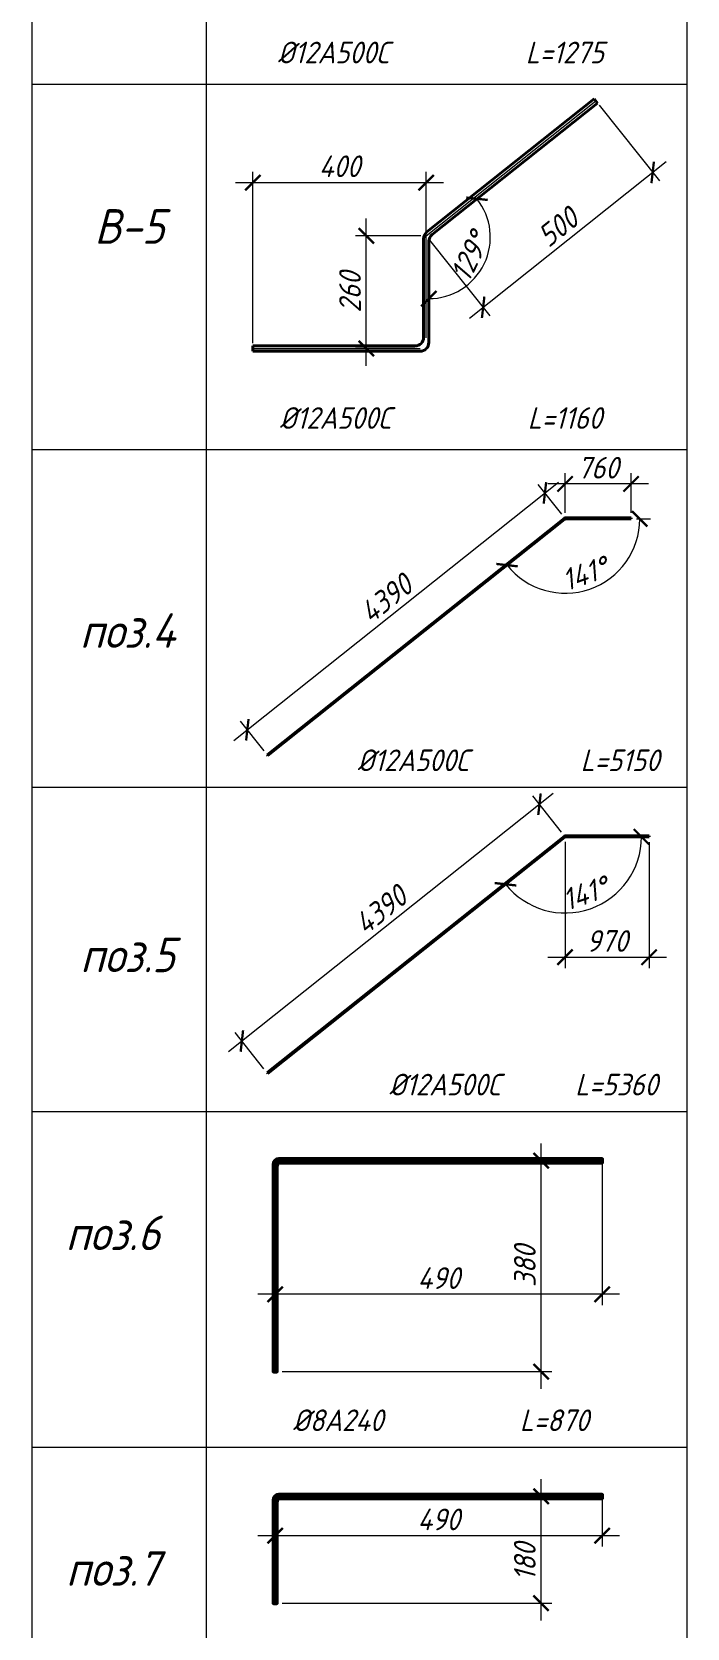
# Model space of a CAD drawing. Header units: millimetres. Extents: x 504091 to 2165846, y 135022 to 442887.
# Drawn here: x 1450925 to 1451680, y 210805 to 212647 of the extents above; entities that cross this region are included whole.
import ezdxf

# ---------------------------------------------------------------- set-up
doc = ezdxf.new("R2010")
doc.units = ezdxf.units.MM
doc.layers.get('Defpoints').update_dxf_attribs({"color": 255})
for name, color, linetype, lineweight in [('!_КР_Размеры', 7, 'Continuous', 9), ('Арматура 12', 26, 'Continuous', 50), ('КР_Арматура 12', 174, 'Continuous', 40), ('Размеры (линейные)', 154, 'Continuous', 9), ('Размеры КР', 164, 'Continuous', 9)]:
    doc.layers.add(name, color=color, linetype=linetype, lineweight=lineweight)
doc.layers.add('!Defpoints', color=255, linetype='Continuous', lineweight=5, plot=False)
doc.styles.add('GOST 2.304_new', font='isocpeur.ttf', dxfattribs={"width": 0.9, "oblique": 15})
doc.dimstyles.new('SPDS 1_10', dxfattribs={"dimscale": 10, "dimtxt": 2.5, "dimasz": 1.77, "dimexe": 1.25, "dimexo": 0.625, "dimtad": 1, "dimdec": 0, "dimrnd": 0.001, "dimtxsty": 'GOST 2.304_new', "dimblk": 'ARCHTICK', "dimcen": 2.5, "dimdle": 2, "dimclrt": 256, "dimadec": 0, "dimazin": 2, "dimtfac": 0.75, "dimtdec": 0, "dimtmove": 1, "dimatfit": 3, "dimfxl": 0, "dimtolj": 1, "dimlwd": 9, "dimlwe": 9, "dimarcsym": 0})

# ---------------------------------------------------------------- blocks, each defined once
blk = doc.blocks.new('_ArchTick')
at = {"color": 0, "linetype": 'ByBlock', "const_width": 0.15}
blk.add_lwpolyline([(-0.5, -0.5), (0.5, 0.5)], dxfattribs=at)
blk = doc.blocks.new('*D3415')
at = {"layer": 'Defpoints', "color": 0, "lineweight": 20, "ltscale": 100, "transparency": 16777216}
for p in [(1451512.1, 211344.2), (1451582.6, 211344.2), (1451207.1, 211100.8)]:
    blk.add_point(p, dxfattribs=at)
at = {"layer": 'Размеры (линейные)', "color": 0, "lineweight": 9, "ltscale": 100, "transparency": 16777216}
for p, q in [((1451512.1, 211080.8), (1451512.1, 211364.2)), ((1451576.4, 211344.2), (1451499.6, 211344.2)), ((1451213.3, 211100.8), (1451524.6, 211100.8))]:
    blk.add_line(p, q, dxfattribs=at)
at = {"layer": 'Размеры (линейные)', "color": 0, "lineweight": 9, "ltscale": 100, "transparency": 16777216, "xscale": 17.7, "yscale": 17.7, "zscale": 17.7}
for p, rotation in [((1451512.1, 211344.2), 90), ((1451512.1, 211100.8), 270)]:
    blk.add_blockref('_ArchTick', p, dxfattribs=dict(at, rotation=rotation))
at = {"layer": 'Размеры (линейные)', "ltscale": 100, "transparency": 16777216, "insert": (1451493.3, 211222.5), "char_height": 25, "attachment_point": 5, "rotation": 90, "style": 'GOST 2.304_new'}
blk.add_mtext('\\A1;380', dxfattribs=at)
blk = doc.blocks.new('*D3416')
at = {"layer": 'Defpoints', "color": 0, "lineweight": 20, "ltscale": 100, "transparency": 16777216}
for p in [(1451582.6, 211346.1), (1451205.2, 211190), (1451205.2, 211100.8)]:
    blk.add_point(p, dxfattribs=at)
at = {"layer": 'Размеры (линейные)', "color": 0, "lineweight": 9, "ltscale": 100, "transparency": 16777216}
for p, q in [((1451582.6, 211339.9), (1451582.6, 211177.5)), ((1451205.2, 211107), (1451205.2, 211202.5)), ((1451602.6, 211190), (1451185.2, 211190))]:
    blk.add_line(p, q, dxfattribs=at)
at = {"layer": 'Размеры (линейные)', "color": 0, "lineweight": 9, "ltscale": 100, "transparency": 16777216, "xscale": 17.7, "yscale": 17.7, "zscale": 17.7, "rotation": 180}
blk.add_blockref('_ArchTick', (1451205.2, 211190), dxfattribs=at)
at = {"layer": 'Размеры (линейные)', "color": 0, "lineweight": 9, "ltscale": 100, "transparency": 16777216, "xscale": 17.7, "yscale": 17.7, "zscale": 17.7}
blk.add_blockref('_ArchTick', (1451582.6, 211190), dxfattribs=at)
at = {"layer": 'Размеры (линейные)', "ltscale": 100, "transparency": 16777216, "insert": (1451393.9, 211208.7), "char_height": 25, "attachment_point": 5, "style": 'GOST 2.304_new'}
blk.add_mtext('\\A1;490', dxfattribs=at)
blk = doc.blocks.new('*D3408')
at = {"layer": 'Defpoints', "color": 0, "lineweight": 20, "ltscale": 100, "transparency": 16777216}
for p in [(1451512.1, 210956.7), (1451582.6, 210956.7), (1451207.1, 210833.4)]:
    blk.add_point(p, dxfattribs=at)
at = {"layer": 'Размеры (линейные)', "color": 0, "lineweight": 9, "ltscale": 100, "transparency": 16777216}
for p, q in [((1451512.1, 210813.4), (1451512.1, 210976.7)), ((1451576.4, 210956.7), (1451499.6, 210956.7)), ((1451213.3, 210833.4), (1451524.6, 210833.4))]:
    blk.add_line(p, q, dxfattribs=at)
at = {"layer": 'Размеры (линейные)', "color": 0, "lineweight": 9, "ltscale": 100, "transparency": 16777216, "xscale": 17.7, "yscale": 17.7, "zscale": 17.7}
for p, rotation in [((1451512.1, 210956.7), 90), ((1451512.1, 210833.4), 270)]:
    blk.add_blockref('_ArchTick', p, dxfattribs=dict(at, rotation=rotation))
at = {"layer": 'Размеры (линейные)', "ltscale": 100, "transparency": 16777216, "insert": (1451493.3, 210881), "char_height": 25, "attachment_point": 5, "rotation": 90, "style": 'GOST 2.304_new'}
blk.add_mtext('\\A1;180', dxfattribs=at)
blk = doc.blocks.new('*D3409')
at = {"layer": 'Defpoints', "color": 0, "lineweight": 20, "ltscale": 100, "transparency": 16777216}
for p in [(1451582.6, 210958.6), (1451205.2, 210911.3), (1451205.2, 210833.4)]:
    blk.add_point(p, dxfattribs=at)
at = {"layer": 'Размеры (линейные)', "color": 0, "lineweight": 9, "ltscale": 100, "transparency": 16777216}
for p, q in [((1451582.6, 210952.3), (1451582.6, 210898.8)), ((1451205.2, 210839.7), (1451205.2, 210923.8)), ((1451602.6, 210911.3), (1451185.2, 210911.3))]:
    blk.add_line(p, q, dxfattribs=at)
at = {"layer": 'Размеры (линейные)', "color": 0, "lineweight": 9, "ltscale": 100, "transparency": 16777216, "xscale": 17.7, "yscale": 17.7, "zscale": 17.7, "rotation": 180}
blk.add_blockref('_ArchTick', (1451205.2, 210911.3), dxfattribs=at)
at = {"layer": 'Размеры (линейные)', "color": 0, "lineweight": 9, "ltscale": 100, "transparency": 16777216, "xscale": 17.7, "yscale": 17.7, "zscale": 17.7}
blk.add_blockref('_ArchTick', (1451582.6, 210911.3), dxfattribs=at)
at = {"layer": 'Размеры (линейные)', "ltscale": 100, "transparency": 16777216, "insert": (1451393.9, 210930.1), "char_height": 25, "attachment_point": 5, "style": 'GOST 2.304_new'}
blk.add_mtext('\\A1;490', dxfattribs=at)
blk = doc.blocks.new('*D4383')
at = {"layer": 'Defpoints', "color": 0, "lineweight": 20, "ltscale": 100, "transparency": 16777216}
for p in [(1451539.8, 212125.6), (1451539.8, 212085.9), (1451615.9, 212085.9)]:
    blk.add_point(p, dxfattribs=at)
at = {"layer": 'Размеры (линейные)', "color": 0, "lineweight": 9, "ltscale": 100, "transparency": 16777216}
for p, q in [((1451539.8, 212092.1), (1451539.8, 212138.1)), ((1451615.9, 212092.1), (1451615.9, 212138.1)), ((1451635.9, 212125.6), (1451519.8, 212125.6))]:
    blk.add_line(p, q, dxfattribs=at)
at = {"layer": 'Размеры (линейные)', "color": 0, "lineweight": 9, "ltscale": 100, "transparency": 16777216, "xscale": 17.7, "yscale": 17.7, "zscale": 17.7, "rotation": 180}
blk.add_blockref('_ArchTick', (1451539.8, 212125.6), dxfattribs=at)
at = {"layer": 'Размеры (линейные)', "color": 0, "lineweight": 9, "ltscale": 100, "transparency": 16777216, "xscale": 17.7, "yscale": 17.7, "zscale": 17.7}
blk.add_blockref('_ArchTick', (1451615.9, 212125.6), dxfattribs=at)
at = {"layer": 'Размеры (линейные)', "ltscale": 100, "transparency": 16777216, "insert": (1451577.8, 212144.3), "char_height": 25, "attachment_point": 5, "style": 'GOST 2.304_new'}
blk.add_mtext('\\A1;760', dxfattribs=at)
blk = doc.blocks.new('*D4384')
at = {"layer": 'Defpoints', "color": 0, "lineweight": 20, "ltscale": 100, "transparency": 16777216}
for p in [(1451539.5, 212084.9), (1451540.7, 212085.3), (1451615.9, 212085.3), (1451533.6, 211999.7), (1451211.8, 211824.1)]:
    blk.add_point(p, dxfattribs=at)
at = {"layer": 'Размеры (линейные)', "color": 0, "lineweight": 9, "ltscale": 100, "transparency": 16777216}
blk.add_line((1451622.1, 212085.3), (1451638.4, 212085.3), dxfattribs=at)
blk.add_arc((1451540, 212085.3), 85.9, 218.5198, 0, dxfattribs=at)
at = {"layer": 'Размеры (линейные)', "color": 0, "lineweight": 9, "ltscale": 100, "transparency": 16777216, "xscale": 17.7, "yscale": 17.7, "zscale": 17.7}
for p, rotation in [((1451625.9, 212085.3), 90.00000000007226), ((1451472.8, 212031.8), 128.5197895213294)]:
    blk.add_blockref('_ArchTick', p, dxfattribs=dict(at, rotation=rotation))
at = {"layer": 'Размеры (линейные)', "ltscale": 100, "transparency": 16777216, "insert": (1451562.2, 212021.9), "char_height": 25, "attachment_point": 5, "rotation": 19.2599, "style": 'GOST 2.304_new'}
blk.add_mtext('\\A1;141°', dxfattribs=at)
blk = doc.blocks.new('*D4385')
at = {"layer": 'Defpoints', "color": 0, "lineweight": 20, "ltscale": 100, "transparency": 16777216}
for p in [(1451516.5, 212115.2), (1451539.8, 212085.9), (1451196.4, 211812.5)]:
    blk.add_point(p, dxfattribs=at)
at = {"layer": 'Размеры (линейные)', "color": 0, "lineweight": 9, "ltscale": 100, "transparency": 16777216}
for p, q in [((1451157.4, 211829.3), (1451532.2, 212127.6)), ((1451535.9, 212090.8), (1451508.7, 212124.9)), ((1451192.5, 211817.4), (1451165.3, 211851.6))]:
    blk.add_line(p, q, dxfattribs=at)
at = {"layer": 'Размеры (линейные)', "color": 0, "lineweight": 9, "ltscale": 100, "transparency": 16777216, "xscale": 17.7, "yscale": 17.7, "zscale": 17.7}
for p, rotation in [((1451516.5, 212115.2), 38.51978952131835), ((1451173.1, 211841.8), 218.5197895213184)]:
    blk.add_blockref('_ArchTick', p, dxfattribs=dict(at, rotation=rotation))
at = {"layer": 'Размеры (линейные)', "ltscale": 100, "transparency": 16777216, "insert": (1451333.1, 211993.1), "char_height": 25, "attachment_point": 5, "rotation": 38.5198, "style": 'GOST 2.304_new'}
blk.add_mtext('\\A1;4390', dxfattribs=at)
blk = doc.blocks.new('*D4386')
at = {"layer": 'Defpoints', "color": 0, "lineweight": 20, "ltscale": 100, "transparency": 16777216}
for p in [(1451539.3, 211717.8), (1451540.6, 211718.2), (1451636.7, 211718.2), (1451533.2, 211630.4), (1451196.6, 211444.9)]:
    blk.add_point(p, dxfattribs=at)
at = {"layer": 'Размеры (линейные)', "color": 0, "lineweight": 9, "ltscale": 100, "transparency": 16777216}
blk.add_arc((1451539.9, 211718.2), 88, 218.5198, 0, dxfattribs=at)
at = {"layer": 'Размеры (линейные)', "color": 0, "lineweight": 9, "ltscale": 100, "transparency": 16777216, "xscale": 17.7, "yscale": 17.7, "zscale": 17.7}
for p, rotation in [((1451627.9, 211718.2), 90.00000000000615), ((1451471, 211663.4), 128.5197895213236)]:
    blk.add_blockref('_ArchTick', p, dxfattribs=dict(at, rotation=rotation))
at = {"layer": 'Размеры (линейные)', "ltscale": 100, "transparency": 16777216, "insert": (1451562.7, 211652.8), "char_height": 25, "attachment_point": 5, "rotation": 19.2599, "style": 'GOST 2.304_new'}
blk.add_mtext('\\A1;141°', dxfattribs=at)
blk = doc.blocks.new('*D4387')
at = {"layer": 'Defpoints', "color": 0, "lineweight": 20, "ltscale": 100, "transparency": 16777216}
for p in [(1451539.7, 211718.8), (1451636.7, 211718.2), (1451636.7, 211579.2)]:
    blk.add_point(p, dxfattribs=at)
at = {"layer": 'Размеры (линейные)', "color": 0, "lineweight": 9, "ltscale": 100, "transparency": 16777216}
for p, q in [((1451539.7, 211712.5), (1451539.7, 211566.7)), ((1451636.7, 211711.9), (1451636.7, 211566.7)), ((1451519.7, 211579.2), (1451656.7, 211579.2))]:
    blk.add_line(p, q, dxfattribs=at)
at = {"layer": 'Размеры (линейные)', "color": 0, "lineweight": 9, "ltscale": 100, "transparency": 16777216, "xscale": 17.7, "yscale": 17.7, "zscale": 17.7, "rotation": 180}
blk.add_blockref('_ArchTick', (1451539.7, 211579.2), dxfattribs=at)
at = {"layer": 'Размеры (линейные)', "color": 0, "lineweight": 9, "ltscale": 100, "transparency": 16777216, "xscale": 17.7, "yscale": 17.7, "zscale": 17.7}
blk.add_blockref('_ArchTick', (1451636.7, 211579.2), dxfattribs=at)
at = {"layer": 'Размеры (линейные)', "ltscale": 100, "transparency": 16777216, "insert": (1451588.2, 211597.9), "char_height": 25, "attachment_point": 5, "style": 'GOST 2.304_new'}
blk.add_mtext('\\A1;970', dxfattribs=at)
blk = doc.blocks.new('*D4388')
at = {"layer": 'Defpoints', "color": 0, "lineweight": 20, "ltscale": 100, "transparency": 16777216}
for p in [(1451539.7, 211718.8), (1451166.8, 211482.4), (1451196.2, 211445.4)]:
    blk.add_point(p, dxfattribs=at)
at = {"layer": 'Размеры (линейные)', "color": 0, "lineweight": 9, "ltscale": 100, "transparency": 16777216}
for p, q in [((1451525.9, 211768.2), (1451151.2, 211469.9)), ((1451535.8, 211723.7), (1451502.5, 211765.5)), ((1451192.3, 211450.3), (1451159, 211492.2))]:
    blk.add_line(p, q, dxfattribs=at)
at = {"layer": 'Размеры (линейные)', "color": 0, "lineweight": 9, "ltscale": 100, "transparency": 16777216, "xscale": 17.7, "yscale": 17.7, "zscale": 17.7}
for p, rotation in [((1451510.2, 211755.8), 38.5197895213283), ((1451166.8, 211482.4), 218.5197895213283)]:
    blk.add_blockref('_ArchTick', p, dxfattribs=dict(at, rotation=rotation))
at = {"layer": 'Размеры (линейные)', "ltscale": 100, "transparency": 16777216, "insert": (1451326.8, 211633.7), "char_height": 25, "attachment_point": 5, "rotation": 38.5198, "style": 'GOST 2.304_new'}
blk.add_mtext('\\A1;4390', dxfattribs=at)
blk = doc.blocks.new('*D4395')
at = {"layer": 'Defpoints', "color": 0, "lineweight": 20, "transparency": 16777216}
for p in [(1451577, 212565.3), (1451382.5, 212410.5), (1451382.5, 212410.5), (1451430.8, 212358.4), (1451382.5, 212288.8)]:
    blk.add_point(p, dxfattribs=at)
at = {"layer": 'Размеры КР', "color": 0, "lineweight": 9, "transparency": 16777216}
blk.add_arc((1451382.5, 212410.5), 71, 270, 38.5198, dxfattribs=at)
at = {"layer": 'Размеры КР', "color": 0, "lineweight": 9, "transparency": 16777216, "xscale": 17.7, "yscale": 17.7, "zscale": 17.7}
for p, rotation in [((1451438.1, 212454.8), 128.5197895212719), ((1451382.5, 212339.5), 179.9999999999923)]:
    blk.add_blockref('_ArchTick', p, dxfattribs=dict(at, rotation=rotation))
at = {"layer": 'Размеры КР', "lineweight": 20, "transparency": 16777216, "insert": (1451429.6, 212387.8), "char_height": 25, "attachment_point": 5, "rotation": 64.2599, "style": 'GOST 2.304_new'}
blk.add_mtext('\\A1;129°', dxfattribs=at)
blk = doc.blocks.new('*D4396')
at = {"layer": 'Defpoints', "color": 0, "lineweight": 20, "transparency": 16777216}
for p in [(1451379.5, 212473.5), (1451379.5, 212294.1), (1451179.5, 212281.8)]:
    blk.add_point(p, dxfattribs=at)
at = {"layer": 'Размеры КР', "color": 0, "lineweight": 9, "transparency": 16777216}
for p, q in [((1451179.5, 212288.1), (1451179.5, 212486)), ((1451379.5, 212300.3), (1451379.5, 212486)), ((1451159.5, 212473.5), (1451399.5, 212473.5))]:
    blk.add_line(p, q, dxfattribs=at)
at = {"layer": 'Размеры КР', "color": 0, "lineweight": 9, "transparency": 16777216, "xscale": 17.7, "yscale": 17.7, "zscale": 17.7, "rotation": 180}
blk.add_blockref('_ArchTick', (1451179.5, 212473.5), dxfattribs=at)
at = {"layer": 'Размеры КР', "color": 0, "lineweight": 9, "transparency": 16777216, "xscale": 17.7, "yscale": 17.7, "zscale": 17.7}
blk.add_blockref('_ArchTick', (1451379.5, 212473.5), dxfattribs=at)
at = {"layer": 'Размеры КР', "lineweight": 20, "transparency": 16777216, "insert": (1451279.5, 212492.3), "char_height": 25, "attachment_point": 5, "style": 'GOST 2.304_new'}
blk.add_mtext('\\A1;400', dxfattribs=at)
blk = doc.blocks.new('*D4397')
at = {"layer": 'Defpoints', "color": 0, "lineweight": 20, "transparency": 16777216}
for p in [(1451310.4, 212412), (1451379.5, 212412), (1451372.5, 212281.8)]:
    blk.add_point(p, dxfattribs=at)
at = {"layer": 'Размеры КР', "color": 0, "lineweight": 9, "transparency": 16777216}
for p, q in [((1451310.4, 212261.8), (1451310.4, 212432)), ((1451373.3, 212412), (1451297.9, 212412)), ((1451366.3, 212281.8), (1451297.9, 212281.8))]:
    blk.add_line(p, q, dxfattribs=at)
at = {"layer": 'Размеры КР', "color": 0, "lineweight": 9, "transparency": 16777216, "xscale": 17.7, "yscale": 17.7, "zscale": 17.7}
for p, rotation in [((1451310.4, 212412), 90), ((1451310.4, 212281.8), 270)]:
    blk.add_blockref('_ArchTick', p, dxfattribs=dict(at, rotation=rotation))
at = {"layer": 'Размеры КР', "lineweight": 20, "transparency": 16777216, "insert": (1451291.6, 212346.9), "char_height": 25, "attachment_point": 5, "rotation": 90, "style": 'GOST 2.304_new'}
blk.add_mtext('\\A1;260', dxfattribs=at)
blk = doc.blocks.new('*D4398')
at = {"layer": 'Defpoints', "color": 0, "lineweight": 20, "transparency": 16777216}
for p in [(1451575.1, 212567.7), (1451640.8, 212485.2), (1451379.5, 212412)]:
    blk.add_point(p, dxfattribs=at)
at = {"layer": 'Размеры КР', "color": 0, "lineweight": 9, "transparency": 16777216}
for p, q in [((1451579, 212562.8), (1451648.6, 212475.4)), ((1451429.5, 212317), (1451656.4, 212497.7)), ((1451383.4, 212407.1), (1451453, 212319.7))]:
    blk.add_line(p, q, dxfattribs=at)
at = {"layer": 'Размеры КР', "color": 0, "lineweight": 9, "transparency": 16777216, "xscale": 17.7, "yscale": 17.7, "zscale": 17.7}
for p, rotation in [((1451640.8, 212485.2), 38.51978952066402), ((1451445.2, 212329.5), 218.519789520664)]:
    blk.add_blockref('_ArchTick', p, dxfattribs=dict(at, rotation=rotation))
at = {"layer": 'Размеры КР', "lineweight": 20, "transparency": 16777216, "insert": (1451531.3, 212422), "char_height": 25, "attachment_point": 5, "rotation": 38.5198, "style": 'GOST 2.304_new'}
blk.add_mtext('\\A1;500', dxfattribs=at)

msp = doc.modelspace()

# ---------------------------------------------------------------- linework, layer by layer
at = {"layer": '!Defpoints', "lineweight": 15, "ltscale": 100}
for p, q in [((1451179.5333, 212281.8252, -0.0422), (1451372.5333, 212281.8252, -0.0422)), ((1451195.7893, 211812.0492), (1451539.8145, 212085.8932)), ((1451539.8145, 212085.8932), (1451615.855, 212085.8932))]:
    msp.add_line(p, q, dxfattribs=at)
at = {"layer": '!Defpoints', "lineweight": 15, "ltscale": 100, "elevation": -0.0422}
msp.add_lwpolyline([(1451379.5333, 212294.0677), (1451379.5333, 212411.9695), (1451575.1316, 212567.6657)], dxfattribs=at)
at = {"layer": '!Defpoints', "lineweight": 15, "ltscale": 100}
msp.add_lwpolyline([(1451196.2223, 211445.4193), (1451539.6577, 211718.7939), (1451636.6722, 211718.7939)], dxfattribs=at)
at = {"color": 244, "lineweight": 18}
for p, q in [((1450924.5755, 216440.8602, -0.0032), (1450924.5755, 208957.5568, 0.0293)), ((1451680.4855, 208957.5568, 0.0298), (1451680.4855, 216440.8602, -0.0033)), ((1450924.5755, 212587.2694, 0.0121), (1451680.4855, 212587.2694, 0.0121)), ((1450924.5755, 212165.3141, 0.0121), (1451680.4855, 212165.3141, 0.0121)), ((1450924.5755, 211775.4312, -0.0156), (1451680.4855, 211775.4312, -0.0156)), ((1450924.5755, 211401.0258, -0.0156), (1451680.4855, 211401.0258, -0.0156)), ((1450924.5755, 211013.4951, 0.0191), (1451680.4855, 211013.4951, 0.0191))]:
    msp.add_line(p, q, dxfattribs=at)
at = {"color": 244, "lineweight": 13, "elevation": -0.0032}
msp.add_lwpolyline([(1451125.5459, 216274.4945), (1451125.5459, 208957.5568)], dxfattribs=at)
at = {"layer": 'Арматура 12', "lineweight": 53, "ltscale": 20}
msp.add_lwpolyline([(1451210.9251, 211342.2658), (1451582.6412, 211342.2658), (1451582.6412, 211346.1058), (1451209.6451, 211346.1058, 0.414213562), (1451203.2451, 211339.7058), (1451203.2451, 211100.7791), (1451207.0851, 211100.7791), (1451207.0851, 211338.4258)], format="xyb", dxfattribs=at)
at = {"layer": 'Арматура 12', "lineweight": 53, "ltscale": 20, "elevation": 0.0348}
msp.add_lwpolyline([(1451210.9251, 210954.7351), (1451582.6412, 210954.7351), (1451582.6412, 210958.5751), (1451209.6451, 210958.5751, 0.414213562), (1451203.2451, 210952.1751), (1451203.2451, 210833.4205), (1451207.0851, 210833.4205), (1451207.0851, 210950.8951)], format="xyb", dxfattribs=at)
at = {"layer": 'Арматура 12', "lineweight": 53, "ltscale": 20}
for centre in [(1451210.9251, 211338.4258), (1451210.9251, 210950.8951, 0.0348)]:
    msp.add_arc(centre, 3.84, 90, 180, dxfattribs=at)
at = {"layer": 'КР_Арматура 12', "ltscale": 12}
for p, q in [((1451380.3055, 212416.4185, -0.0422), (1451573.2632, 212570.0129, -0.0422)), ((1451386.3055, 212413.5257, -0.0422), (1451576.9999, 212565.3186, -0.0422)), ((1451576.9999, 212565.3186, -0.0422), (1451573.2632, 212570.0129, -0.0422)), ((1451376.5333, 212294.8252, -0.0422), (1451376.5333, 212408.5946, -0.0422)), ((1451382.5333, 212288.8252, -0.0422), (1451382.5333, 212405.7018, -0.0422)), ((1451179.5333, 212284.8252, -0.0422), (1451179.5333, 212278.8252, -0.0422)), ((1451179.5333, 212284.8252, -0.0422), (1451366.5333, 212284.8252, -0.0422)), ((1451179.5333, 212278.8252, -0.0422), (1451372.5333, 212278.8252, -0.0422)), ((1451196.0054, 211812.9881), (1451539.0581, 212086.058)), ((1451196.7528, 211812.0492), (1451539.4774, 212084.858)), ((1451540.3037, 212086.4932), (1451615.855, 212086.4932)), ((1451540.723, 212085.2932), (1451615.855, 212085.2932)), ((1451615.855, 212085.2932), (1451615.855, 212086.4932)), ((1451196.7528, 211812.0492), (1451196.0054, 211812.9881)), ((1451195.8487, 211445.8888), (1451538.9013, 211718.9587)), ((1451196.596, 211444.9499), (1451539.3206, 211717.7587)), ((1451540.1469, 211719.3939), (1451636.6722, 211719.3939)), ((1451540.5662, 211718.1939), (1451636.6722, 211718.1939)), ((1451636.6722, 211718.1939), (1451636.6722, 211719.3939)), ((1451196.596, 211444.9499), (1451195.8487, 211445.8888))]:
    msp.add_line(p, q, dxfattribs=at)
for centre, radius, start, end in [((1451386.5333, 212408.5946, -0.0422), 10, 128.5197895, 180), ((1451392.5333, 212405.7018, -0.0422), 10, 128.5197895, 180), ((1451366.5333, 212294.8252, -0.0422), 10, 270, 0), ((1451372.5333, 212288.8252, -0.0422), 10, 270, 0), ((1451540.3037, 212084.4932), 2, 90, 128.5197896), ((1451540.723, 212083.2932), 2, 90, 128.5197896), ((1451540.1469, 211717.3939), 2, 90, 128.5197896), ((1451540.5662, 211716.1939), 2, 90, 128.5197896)]:
    msp.add_arc(centre, radius, start, end, dxfattribs=at)

# ---------------------------------------------------------------- texts
at = {"layer": '!_КР_Размеры', "width": 1105.24052, "attachment_point": 5, "style": 'GOST 2.304_new'}
for s, insert, char_height in [('%%C12А500С           L=1275', (1451396.345, 212623.607, -0.0422), 25), ('В-5', (1451037.1462, 212422.7905, -0.0204), 40), ('%%C12А500С           L=1160', (1451396.345, 212201.6516, -0.0422), 25), ('поз.4', (1451034.9126, 211956.2963, 0.0007), 40), ('%%C12А500С         L=5150', (1451474.3336, 211806.4822, -0.0054), 25), ('поз.5', (1451034.9126, 211581.891, 0.0007), 40), ('%%C12А500С      L=5360', (1451491.7119, 211432.0768, -0.0054), 25), ('поз.6', (1451017.9833, 211260.9611, -0.0024), 40), ('%%C8А240           L=870', (1451396.345, 211044.5461, 0.0293), 25), ('поз.7', (1451017.9833, 210873.4304, 0.0323), 40)]:
    msp.add_mtext(s, dxfattribs=dict(at, insert=insert, char_height=char_height))

# ---------------------------------------------------------------- dimensions: what is measured, and where the dimension line sits
at = {"layer": 'Размеры (линейные)', "ltscale": 100}
for base, p1, p2, text, picture, middle in [((1451539.8145, 212125.565), (1451615.855, 212085.8932), (1451539.8145, 212085.8932), '760', '*D4383', (1451577.8347, 212144.315)), ((1451636.6722, 211579.1943), (1451539.6577, 211718.7939), (1451636.6722, 211718.1939), '970', '*D4387', (1451588.165, 211597.9443)), ((1451205.1651, 211189.9652), (1451582.6412, 211346.1058), (1451205.1651, 211100.7791), '490', '*D3416', (1451393.9031, 211208.7152)), ((1451205.1651, 210911.3116, 0.0348), (1451582.6412, 210958.5751, 0.0348), (1451205.1651, 210833.4205, 0.0348), '490', '*D3409', (1451393.9031, 210930.0616, 0.0348))]:
    dim = msp.add_linear_dim(base=base, p1=p1, p2=p2, text=text, dimstyle='SPDS 1_10', dxfattribs=at)
    dim.commit()
    dim.dimension.update_dxf_attribs({"geometry": picture, "text_midpoint": middle})
for p1, p2, distance, picture, middle in [((1451196.3791, 211812.5186), (1451539.8145, 212085.8932), 37.4076, '*D4385', (1451333.1227, 211993.1432)), ((1451539.6577, 211718.7939), (1451196.2223, 211445.4193), -47.2362, '*D4388', (1451326.8448, 211633.7338))]:
    dim = msp.add_aligned_dim(p1=p1, p2=p2, distance=distance, text='4390', dimstyle='SPDS 1_10', dxfattribs=at)
    dim.commit()
    dim.dimension.update_dxf_attribs({"geometry": picture, "text_midpoint": middle})
for base, line1, line2, picture, middle in [((1451533.5562, 211999.6746), ((1451540.723, 212085.2932), (1451615.855, 212085.2932)), ((1451211.8315, 211824.0519), (1451539.4774, 212084.858)), '*D4384', (1451562.1614, 212021.9368)), ((1451533.2388, 211630.4492), ((1451540.5662, 211718.1939), (1451636.6722, 211718.1939)), ((1451196.596, 211444.9499), (1451539.3206, 211717.7587)), '*D4386', (1451562.708, 211652.8246))]:
    dim = msp.add_angular_dim_2l(base=base, line1=line1, line2=line2, dimstyle='SPDS 1_10', dxfattribs=at)
    dim.commit()
    dim.dimension.update_dxf_attribs({"geometry": picture, "text_midpoint": middle})
dim = msp.add_linear_dim(base=(1451512.0694, 211344.1858), p1=(1451207.0851, 211100.7791), p2=(1451582.6412, 211344.1858), angle=90, text='380', dimstyle='SPDS 1_10', dxfattribs=at)
dim.commit()
dim.dimension.update_dxf_attribs({"geometry": '*D3415', "text_midpoint": (1451493.3194, 211222.4824)})
dim = msp.add_linear_dim(base=(1451512.0694, 210956.6551, 0.0348), p1=(1451207.0851, 210833.4205, 0.0348), p2=(1451582.6412, 210956.6551, 0.0348), angle=90, text='180', dimstyle='SPDS 1_10', dxfattribs=at)
dim.commit()
dim.dimension.update_dxf_attribs({"geometry": '*D3408', "text_midpoint": (1451512.0694, 210881.0132, 0.0348), "dimtype": 160})
at = {"layer": 'Размеры КР', "lineweight": 20}
dim = msp.add_angular_dim_2l(base=(1451430.8389, 212358.4306), line1=((1451382.5333, 212288.8252, -0.0422), (1451382.5333, 212410.5231, -0.0422)), line2=((1451382.5333, 212410.5231, -0.0422), (1451576.9999, 212565.3186, -0.0422)), dimstyle='SPDS 1_10', dxfattribs=at)
dim.commit()
dim.dimension.update_dxf_attribs({"geometry": '*D4395', "text_midpoint": (1451429.6371, 212387.813, -0.0422)})
dim = msp.add_aligned_dim(p1=(1451379.5333, 212411.9695, -0.0422), p2=(1451575.1316, 212567.6657, -0.0422), distance=-105.4063, text='500', dimstyle='SPDS 1_10', dxfattribs=at)
dim.commit()
dim.dimension.update_dxf_attribs({"geometry": '*D4398', "text_midpoint": (1451531.3007, 212422.0184, -0.0422)})
dim = msp.add_linear_dim(base=(1451379.5333, 212473.5394, -0.0422), p1=(1451179.5333, 212281.8252, -0.0422), p2=(1451379.5333, 212294.0677, -0.0422), text='400', dimstyle='SPDS 1_10', dxfattribs=at)
dim.commit()
dim.dimension.update_dxf_attribs({"geometry": '*D4396', "text_midpoint": (1451279.5333, 212492.2894, -0.0422)})
dim = msp.add_linear_dim(base=(1451310.3999, 212411.9695, -0.0422), p1=(1451372.5333, 212281.8252, -0.0422), p2=(1451379.5333, 212411.9695, -0.0422), angle=90, text='260', dimstyle='SPDS 1_10', dxfattribs=at)
dim.commit()
dim.dimension.update_dxf_attribs({"geometry": '*D4397', "text_midpoint": (1451291.6499, 212346.8974, -0.0422)})

doc.saveas('drawing.dxf')
